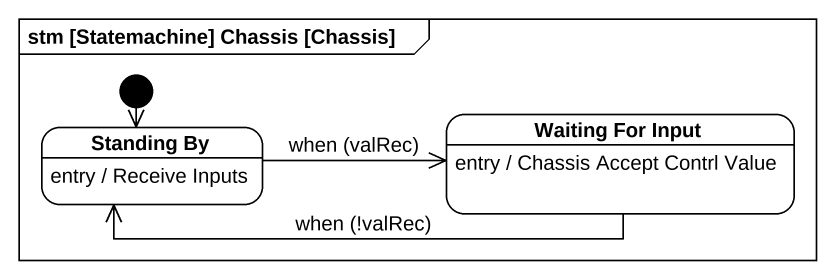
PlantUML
@startuml
mainframe stm [Statemachine] Chassis [Chassis]
hide empty description
state "Standing By" as Standing_By
Standing_By : entry / Receive Inputs
state "Waiting For Input" as Waiting_For_Input
Waiting_For_Input : entry / Chassis Accept Contrl Value
[*] --> Standing_By
Standing_By -right-> Waiting_For_Input : when (valRec)
Waiting_For_Input -left-> Standing_By : when (!valRec)
@enduml
